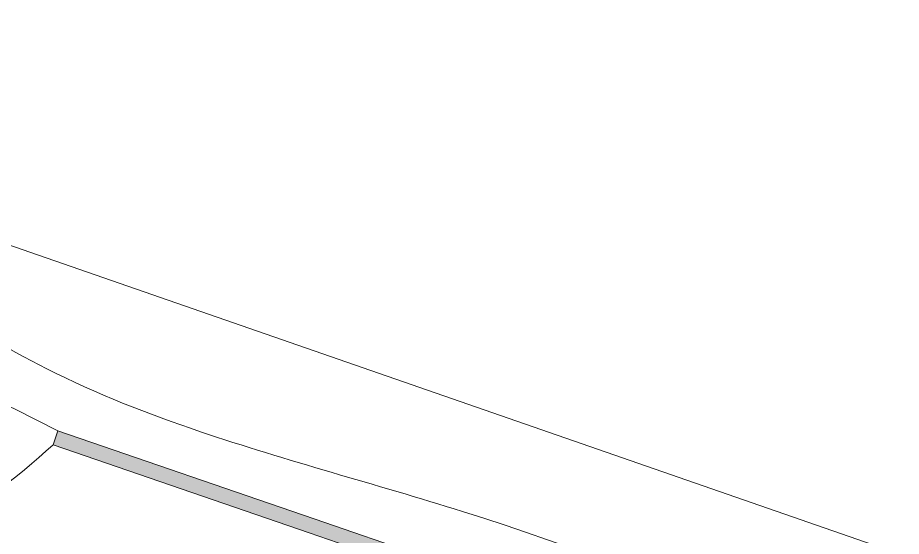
# Model space of a CAD drawing. Header units: metres. Extents: x -48 to 2360, y -1392 to 453.
# Drawn here: x 404.7 to 424.53, y -1225.07 to -1213.42 of the extents above; entities that cross this region are included whole.
import ezdxf

# ---------------------------------------------------------------- set-up
doc = ezdxf.new("R2010")
doc.units = ezdxf.units.M
doc.layers.add('JARDINERAS', color=93, linetype='Continuous', lineweight=5, transparency=0.4)
for name, color, linetype, lineweight in [('MURETE', 31, 'Continuous', 13), ('MUROS', 31, 'Continuous', 9), ('TODO', 210, 'Continuous', 5)]:
    doc.layers.add(name, color=color, linetype=linetype, lineweight=lineweight)

msp = doc.modelspace()

# ---------------------------------------------------------------- hatches: boundary and pattern name
at = {"layer": 'MUROS', "ltscale": 7, "transparency": 33554687}
h = msp.add_hatch(color=256, dxfattribs=at)
h.dxf.hatch_style = 1
h.paths.add_polyline_path([(441.865, -1251.951), (441.767, -1252.235), (442.05, -1252.332), (455.605, -1256.993), (455.703, -1256.709)])
h.paths.add_polyline_path([(445.573, -1242.085), (445.476, -1242.369), (459.031, -1247.03), (459.128, -1246.746)])
h.paths.add_polyline_path([(447.448, -1237.248), (447.259, -1237.183), (447.194, -1237.373), (447.383, -1237.438)])
h.paths.add_polyline_path([(434.643, -1232.991), (434.62, -1232.692), (424.084, -1233.52), (424.107, -1233.819)])
h.paths.add_polyline_path([(412.733, -1225.153), (411.35, -1224.678), (405.601, -1222.701), (405.492, -1223.016), (411.241, -1224.993), (412.761, -1225.515)])
h.paths.add_polyline_path([(417.936, -1235.842), (417.637, -1235.866), (417.668, -1236.265), (417.967, -1236.241)])
h.paths.add_polyline_path([(420.19, -1235.665), (419.891, -1235.689), (419.922, -1236.087), (420.221, -1236.064)])
h.paths.add_polyline_path([(424.259, -1235.747), (423.752, -1229.295), (413.423, -1230.106), (413.446, -1230.405), (419.439, -1229.934), (419.54, -1231.225), (419.839, -1231.202), (419.738, -1229.911), (423.476, -1229.617), (423.936, -1235.471), (420.198, -1235.765), (420.221, -1236.064)])
h.paths.add_polyline_path([(417.645, -1235.965), (413.906, -1236.259), (413.93, -1236.558), (417.668, -1236.265)])
h.paths.add_polyline_path([(413.906, -1236.259), (413.607, -1236.283), (413.631, -1236.582), (413.93, -1236.558)])
h.paths.add_polyline_path([(413.446, -1230.405), (413.147, -1230.429), (413.607, -1236.283), (413.906, -1236.259)])
h.paths.add_polyline_path([(413.423, -1230.106), (413.124, -1230.13), (413.147, -1230.429), (413.446, -1230.405)])
h.paths.add_polyline_path([(417.484, -1230.088), (417.185, -1230.112), (417.286, -1231.402), (417.585, -1231.379), (417.585, -1231.373)], flags=17)
h.paths.add_polyline_path([(417.609, -1231.678), (417.31, -1231.701), (417.387, -1232.687), (417.686, -1232.664)], flags=17)
h.paths.add_polyline_path([(419.863, -1231.501), (419.564, -1231.524), (419.641, -1232.51), (419.94, -1232.487)], flags=17)
h.paths.add_polyline_path([(419.964, -1232.786), (419.665, -1232.809), (419.743, -1233.801), (420.042, -1233.777)], flags=17)
h.paths.add_polyline_path([(417.71, -1232.963), (417.411, -1232.986), (417.489, -1233.978), (417.788, -1233.955)], flags=17)
h = msp.add_hatch(color=256, dxfattribs=at)
h.dxf.hatch_style = 1
h.paths.add_polyline_path([(411.35, -1224.678), (405.601, -1222.701), (405.492, -1223.016), (411.241, -1224.993), (423.752, -1229.295), (423.723, -1228.932)])

# ---------------------------------------------------------------- linework, layer by layer
at = {"layer": 'JARDINERAS', "transparency": 33554585}
for points in [[(392.135, -1216.027), (395.952, -1218.043), (399.738, -1218.641), (405.354, -1221.308), (408.799, -1222.721), (414.681, -1224.513), (429.764, -1230.215), (438.49, -1233.215), (447.259, -1237.183)], [(392.864, -1225.313), (397.32, -1225.663), (400.152, -1224.094), (402.812, -1224.552), (405.492, -1223.016)]]:
    msp.add_spline(points, degree=3, dxfattribs=at)
at = {"layer": 'JARDINERAS', "ltscale": 7, "transparency": 33554585}
msp.add_spline([(392.291, -1218.012), (395.517, -1219.671), (400.165, -1220.465), (402.977, -1221.431), (405.601, -1222.701)], degree=3, dxfattribs=at)
at = {"layer": 'MURETE', "ltscale": 7, "transparency": 33554687}
for points in [[(405.601, -1222.701), (405.492, -1223.016)], [(405.601, -1222.701), (411.35, -1224.678)], [(411.241, -1224.993), (405.492, -1223.016)]]:
    msp.add_lwpolyline(points, dxfattribs=at)
at = {"layer": 'MUROS', "transparency": 33554687}
for p, q in [((423.723, -1228.932), (411.35, -1224.678)), ((423.752, -1229.295), (411.241, -1224.993))]:
    msp.add_line(p, q, dxfattribs=at)
at = {"layer": 'TODO', "ltscale": 7, "transparency": 33554687}
msp.add_line((500.042, -1251.699), (389.056, -1213.162), dxfattribs=at)

doc.saveas('drawing.dxf')
